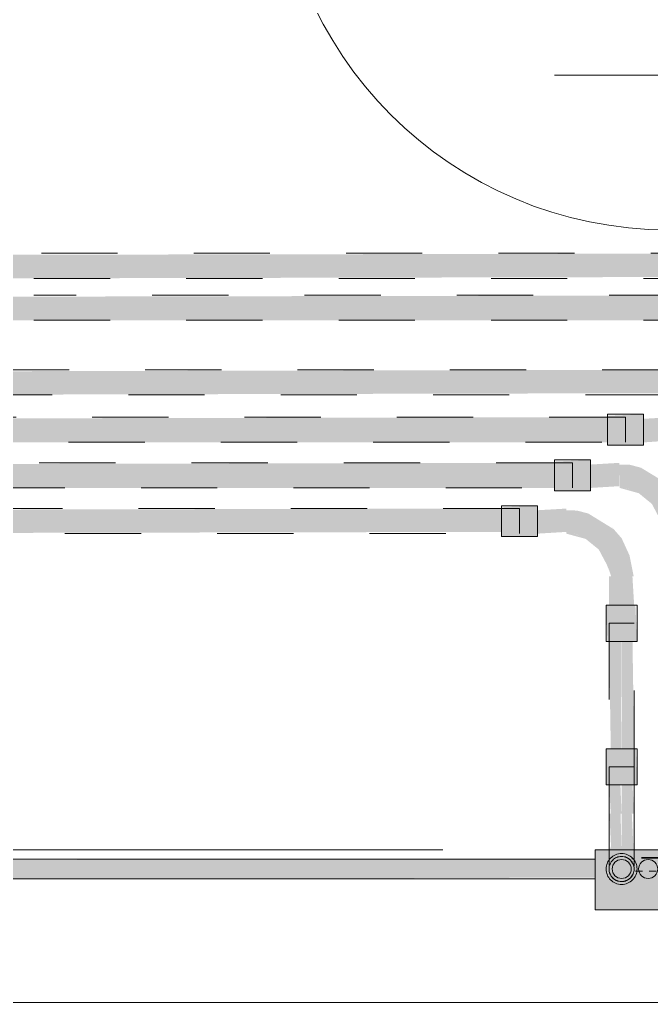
# Model space of a CAD drawing. Header units: metres. Extents: x -12 to 158, y -16 to 62.
# Drawn here: x 46.668 to 47.497, y 0 to 1.29 of the extents above; entities that cross this region are included whole.
import ezdxf

# ---------------------------------------------------------------- set-up
doc = ezdxf.new("R2010")
doc.units = ezdxf.units.M
doc.linetypes.add('Hidden', pattern=[0.007144, 0.004763, -0.002381])
doc.linetypes.add('Hidden 1_5', pattern=[0.0022, 0.0015, -0.0007])
for name, color, linetype, lineweight in [('A-DETL', 7, 'Continuous', 9), ('ARQ-PAR', 7, 'Continuous', 9), ('E-ELEC-EQPM', 7, 'Continuous', 35), ('E-POWR-CNDT', 7, 'Continuous', 18)]:
    doc.layers.add(name, color=color, linetype=linetype, lineweight=lineweight)
doc.layers.add('BASE ELETRICO__dwg', color=7, linetype='Continuous', lineweight=9, true_color=0x767676)

# ---------------------------------------------------------------- blocks, each defined once
blk = doc.blocks.new('BASE ELETRICO__dwg-8227098-PLANTA BAIXA - PLANTA GERAL')
at = {"color": 252, "lineweight": 9, "true_color": 0x8e8e8e}
blk.add_line((45.2826, 0.2), (45.9568, 0.2), dxfattribs=at)
at = {"layer": 'ARQ-PAR', "color": 252, "true_color": 0x8e8e8e}
blk.add_line((45.0908, 0.2), (45.9568, 0.2), dxfattribs=at)
at = {"layer": 'ARQ-PAR', "color": 252, "true_color": 0x8e8e8e, "flags": 128}
blk.add_lwpolyline([(45.1026, 0), (94.0326, 0), (94.0326, 45.6153), (90.7707, 50.0787), (86.6587, 54.2672), (76.7987, 61.1518), (52.9158, 61.1518), (52.9158, 59.3718)], dxfattribs=at)
blk = doc.blocks.new('Quadro de Distribuição - 18 ou 24 Disjuntores de embutir em PVC _4_ - Quadro de Distribuição - 18 ou 24 Disjuntores de embutir em PVC _4_-8314576-PLANTA BAIXA - PLANTA GERAL')
at = {"layer": 'E-ELEC-EQPM', "lineweight": 9, "true_color": 0xfbfbfb}
blk.add_hatch(color=7, dxfattribs=at).paths.add_polyline_path([(0.1179, -0.0787), (0.1565, -0.0787), (0.1565, 0), (-0.1565, 0), (-0.1565, -0.0787), (0.0488, -0.0787)])
at = {"layer": 'E-ELEC-EQPM', "lineweight": 9}
for p, q in [((-0.1565, -0.0787), (-0.1565, 0)), ((0.1565, 0), (-0.1565, 0)), ((0.1565, 0), (0.1565, -0.0787)), ((0.1565, -0.0787), (-0.1565, -0.0787))]:
    blk.add_line(p, q, dxfattribs=at)
for centre, start, end in [((-0.1217, -0.025), 360, 180), ((-0.0869, -0.025), 360, 180), ((-0.0522, -0.025), 360, 180), ((-0.0174, -0.025), 360, 180), ((0.0174, -0.025), 360, 180), ((0.0522, -0.025), 360, 180), ((0.0869, -0.025), 360, 180), ((0.1217, -0.025), 360, 180), ((-0.1217, -0.025), 180, 360), ((-0.0869, -0.025), 180, 360), ((-0.0522, -0.025), 180, 360), ((-0.0174, -0.025), 180, 360), ((0.0174, -0.025), 180, 360), ((0.0522, -0.025), 180, 360), ((0.0869, -0.025), 180, 360), ((0.1217, -0.025), 180, 360)]:
    blk.add_arc(centre, 0.0125, start, end, dxfattribs=at)
blk = doc.blocks.new('BEE - PVC Roscavel_Luva Para Conexão - BEE - PVC Roscavel_Luva Para Conexão-V50-PLANTA BAIXA - PLANTA GERAL')
at = {"layer": 'E-POWR-CNDT', "linetype": 'Hidden 1_5', "lineweight": 9, "true_color": 0x2c2c2c}
for points in [[(46.1714, 0.2854), (46.1916, 0.2854), (46.1916, 0.3329), (46.1714, 0.3329), (46.1714, 0.3091)], [(46.1954, 0.2854), (46.2119, 0.2854), (46.2104, 0.3329), (46.1916, 0.3329), (46.1916, 0.2854), (46.1952, 0.2854)]]:
    blk.add_hatch(color=250, dxfattribs=at).paths.add_polyline_path(points)
at = {"layer": 'E-POWR-CNDT', "lineweight": 9}
for p, q in [((46.1714, 0.3329), (46.1714, 0.2854)), ((46.1916, 0.3329), (46.1714, 0.3329)), ((46.2119, 0.3329), (46.1916, 0.3329)), ((46.2119, 0.2854), (46.2119, 0.3329)), ((46.1714, 0.2854), (46.1916, 0.2854)), ((46.1916, 0.2854), (46.2119, 0.2854))]:
    blk.add_line(p, q, dxfattribs=at)
blk = doc.blocks.new('BEE - PVC Roscavel_Luva Para Conexão - BEE - PVC Roscavel_Luva Para Conexão-V52-PLANTA BAIXA - PLANTA GERAL')
at = {"layer": 'E-POWR-CNDT', "linetype": 'Hidden 1_5', "lineweight": 9, "true_color": 0x2c2c2c}
blk.add_hatch(color=250, dxfattribs=at).paths.add_polyline_path([(46.0813, 0.6113), (46.0813, 0.6518), (46.0338, 0.6497), (46.0338, 0.6113), (46.0575, 0.6113)])
at = {"layer": 'E-POWR-CNDT', "lineweight": 9}
for p, q in [((46.0813, 0.6518), (46.0338, 0.6518)), ((46.0338, 0.6518), (46.0338, 0.6113)), ((46.0813, 0.6113), (46.0813, 0.6518)), ((46.0338, 0.6113), (46.0813, 0.6113))]:
    blk.add_line(p, q, dxfattribs=at)
blk = doc.blocks.new('BEE - PVC Roscavel_Luva Para Conexão - BEE - PVC Roscavel_Luva Para Conexão-V53-PLANTA BAIXA - PLANTA GERAL')
at = {"layer": 'E-POWR-CNDT', "linetype": 'Hidden 1_5', "lineweight": 9, "true_color": 0x2c2c2c}
blk.add_hatch(color=250, dxfattribs=at).paths.add_polyline_path([(46.1916, 0.4737), (46.2119, 0.4737), (46.2097, 0.5212), (46.1714, 0.5212), (46.1729, 0.4737), (46.1911, 0.4737)])
at = {"layer": 'E-POWR-CNDT', "lineweight": 9}
for p, q in [((46.1714, 0.5212), (46.1714, 0.4737)), ((46.2119, 0.5212), (46.1714, 0.5212)), ((46.2119, 0.4737), (46.2119, 0.5212)), ((46.1714, 0.4737), (46.2119, 0.4737))]:
    blk.add_line(p, q, dxfattribs=at)
blk = doc.blocks.new('IDR _Interruptor Diferencial Residual Tetrapolar - b_ IDR Tetrapolar 40A_ 30mA-1731869-PLANTA BAIXA - PLANTA GERAL')
at = {"layer": 'A-DETL', "linetype": 'Hidden 1_5'}
for p, q in [((0.0011, 0.0646), (0.0011, 0.062)), ((0.0166, 0.062), (0.0166, 0.0646)), ((-0.054, 0.062), (-0.054, 0.0606)), ((-0.054, 0.062), (-0.054, 0.0618)), ((-0.0417, 0.063), (-0.0386, 0.063)), ((-0.0386, 0.062), (-0.0417, 0.062)), ((-0.0398, 0.063), (-0.0407, 0.063)), ((-0.0407, 0.062), (-0.0398, 0.062)), ((-0.0387, 0.063), (-0.0394, 0.063)), ((-0.0394, 0.062), (-0.0387, 0.062)), ((-0.0382, 0.063), (-0.0387, 0.063)), ((-0.0387, 0.062), (-0.0382, 0.062)), ((-0.0377, 0.063), (-0.0382, 0.063)), ((-0.0382, 0.062), (-0.0377, 0.062)), ((-0.0379, 0.063), (-0.0347, 0.063)), ((-0.0347, 0.062), (-0.0379, 0.062)), ((-0.0378, 0.063), (-0.0346, 0.063)), ((-0.0346, 0.062), (-0.0378, 0.062)), ((-0.0369, 0.063), (-0.0377, 0.063)), ((-0.0377, 0.062), (-0.0369, 0.062)), ((-0.0369, 0.063), (-0.0356, 0.063)), ((-0.036, 0.063), (-0.0369, 0.063)), ((-0.0356, 0.062), (-0.0369, 0.062)), ((-0.0369, 0.062), (-0.036, 0.062)), ((-0.0356, 0.063), (-0.0365, 0.063)), ((-0.0365, 0.062), (-0.0356, 0.062)), ((-0.0359, 0.063), (-0.0364, 0.063)), ((-0.0364, 0.063), (-0.0361, 0.063)), ((-0.0361, 0.062), (-0.0364, 0.062)), ((-0.0364, 0.062), (-0.0359, 0.062)), ((-0.0361, 0.063), (-0.0352, 0.063)), ((-0.0352, 0.062), (-0.0361, 0.062)), ((-0.0347, 0.063), (-0.0357, 0.063)), ((-0.0357, 0.062), (-0.0347, 0.062)), ((-0.0356, 0.063), (-0.0342, 0.063)), ((-0.0349, 0.063), (-0.0356, 0.063)), ((-0.0342, 0.062), (-0.0356, 0.062)), ((-0.0356, 0.062), (-0.0349, 0.062)), ((-0.035, 0.063), (-0.0346, 0.063)), ((-0.0346, 0.062), (-0.035, 0.062)), ((-0.0343, 0.063), (-0.0349, 0.063)), ((-0.0349, 0.062), (-0.0343, 0.062)), ((-0.034, 0.063), (-0.0347, 0.063)), ((-0.0347, 0.062), (-0.034, 0.062)), ((-0.0338, 0.063), (-0.0343, 0.063)), ((-0.0343, 0.062), (-0.0338, 0.062)), ((-0.0339, 0.063), (-0.0335, 0.063)), ((-0.0339, 0.063), (-0.0307, 0.063)), ((-0.0335, 0.062), (-0.0339, 0.062)), ((-0.0307, 0.062), (-0.0339, 0.062)), ((-0.033, 0.063), (-0.0338, 0.063)), ((-0.0338, 0.062), (-0.033, 0.062)), ((-0.0328, 0.063), (-0.0329, 0.063)), ((-0.0329, 0.062), (-0.0328, 0.062)), ((-0.0317, 0.063), (-0.0327, 0.063)), ((-0.0327, 0.062), (-0.0317, 0.062)), ((-0.0322, 0.063), (-0.0304, 0.063)), ((-0.0304, 0.062), (-0.0322, 0.062)), ((-0.0306, 0.063), (-0.031, 0.063)), ((-0.031, 0.062), (-0.0306, 0.062)), ((-0.0304, 0.063), (-0.0299, 0.063)), ((-0.0301, 0.063), (-0.0304, 0.063)), ((-0.0304, 0.063), (-0.0302, 0.063)), ((-0.0299, 0.062), (-0.0304, 0.062)), ((-0.0302, 0.062), (-0.0304, 0.062)), ((-0.0304, 0.062), (-0.0301, 0.062)), ((-0.0302, 0.063), (-0.0297, 0.063)), ((-0.0297, 0.062), (-0.0302, 0.062)), ((-0.0292, 0.063), (-0.0301, 0.063)), ((-0.0301, 0.062), (-0.0292, 0.062)), ((-0.0297, 0.063), (-0.0289, 0.063)), ((-0.0289, 0.062), (-0.0297, 0.062)), ((-0.0294, 0.063), (-0.0296, 0.063)), ((-0.0296, 0.062), (-0.0294, 0.062)), ((-0.0289, 0.063), (-0.0293, 0.063)), ((-0.0293, 0.063), (-0.0289, 0.063)), ((-0.0289, 0.062), (-0.0293, 0.062)), ((-0.0293, 0.062), (-0.0289, 0.062)), ((-0.0287, 0.063), (-0.0289, 0.063)), ((-0.0289, 0.063), (-0.0286, 0.063)), ((-0.0286, 0.062), (-0.0289, 0.062)), ((-0.0289, 0.062), (-0.0287, 0.062)), ((-0.0281, 0.063), (-0.0287, 0.063)), ((-0.0287, 0.062), (-0.0281, 0.062)), ((-0.0286, 0.063), (-0.0276, 0.063)), ((-0.0274, 0.063), (-0.0286, 0.063)), ((-0.0276, 0.062), (-0.0286, 0.062)), ((-0.0286, 0.062), (-0.0274, 0.062)), ((-0.0274, 0.063), (-0.0281, 0.063)), ((-0.0281, 0.062), (-0.0274, 0.062)), ((-0.028, 0.063), (-0.0273, 0.063)), ((-0.0273, 0.062), (-0.028, 0.062)), ((-0.0275, 0.063), (-0.0279, 0.063)), ((-0.0279, 0.063), (-0.0277, 0.063)), ((-0.0277, 0.062), (-0.0279, 0.062)), ((-0.0279, 0.062), (-0.0275, 0.062)), ((-0.0277, 0.063), (-0.0271, 0.063)), ((-0.0271, 0.062), (-0.0277, 0.062)), ((-0.0265, 0.063), (-0.0275, 0.063)), ((-0.0275, 0.062), (-0.0265, 0.062)), ((-0.0273, 0.063), (-0.0274, 0.063)), ((-0.0274, 0.062), (-0.0273, 0.062)), ((-0.0271, 0.063), (-0.0264, 0.063)), ((-0.0264, 0.062), (-0.0271, 0.062)), ((-0.0261, 0.063), (-0.0266, 0.063)), ((-0.0266, 0.063), (-0.0261, 0.063)), ((-0.0261, 0.062), (-0.0266, 0.062)), ((-0.0266, 0.062), (-0.0261, 0.062)), ((-0.0263, 0.063), (-0.0254, 0.063)), ((-0.0254, 0.062), (-0.0263, 0.062)), ((-0.0251, 0.063), (-0.0259, 0.063)), ((-0.0259, 0.062), (-0.0251, 0.062)), ((-0.0254, 0.063), (-0.0251, 0.063)), ((-0.0251, 0.062), (-0.0254, 0.062)), ((-0.0249, 0.063), (-0.0252, 0.063)), ((-0.0252, 0.063), (-0.025, 0.063)), ((-0.025, 0.062), (-0.0252, 0.062)), ((-0.0252, 0.062), (-0.0249, 0.062)), ((-0.025, 0.063), (-0.0245, 0.063)), ((-0.0245, 0.062), (-0.025, 0.062)), ((-0.024, 0.063), (-0.0249, 0.063)), ((-0.0249, 0.062), (-0.024, 0.062)), ((-0.0245, 0.063), (-0.0238, 0.063)), ((-0.0238, 0.062), (-0.0245, 0.062)), ((-0.0238, 0.063), (-0.0242, 0.063)), ((-0.0242, 0.063), (-0.0237, 0.063)), ((-0.0237, 0.062), (-0.0242, 0.062)), ((-0.0242, 0.062), (-0.0238, 0.062)), ((-0.0232, 0.063), (-0.0224, 0.063)), ((-0.0224, 0.062), (-0.0232, 0.062)), ((-0.0224, 0.063), (-0.0185, 0.063)), ((-0.0185, 0.062), (-0.0224, 0.062)), ((-0.0198, 0.063), (-0.0222, 0.063)), ((-0.0222, 0.062), (-0.0198, 0.062)), ((-0.021, 0.063), (-0.0215, 0.063)), ((-0.0215, 0.063), (-0.021, 0.063)), ((-0.021, 0.062), (-0.0215, 0.062)), ((-0.0215, 0.062), (-0.021, 0.062)), ((-0.0212, 0.063), (-0.0203, 0.063)), ((-0.0203, 0.062), (-0.0212, 0.062)), ((-0.02, 0.063), (-0.0208, 0.063)), ((-0.0208, 0.062), (-0.02, 0.062)), ((-0.0203, 0.063), (-0.02, 0.063)), ((-0.02, 0.062), (-0.0203, 0.062)), ((-0.0184, 0.063), (-0.0192, 0.063)), ((-0.0192, 0.063), (-0.0188, 0.063)), ((-0.0188, 0.062), (-0.0192, 0.062)), ((-0.0192, 0.062), (-0.0184, 0.062)), ((-0.0185, 0.063), (-0.0188, 0.063)), ((-0.0188, 0.063), (-0.0185, 0.063)), ((-0.0185, 0.062), (-0.0188, 0.062)), ((-0.0188, 0.062), (-0.0185, 0.062)), ((-0.0177, 0.063), (-0.0185, 0.063)), ((-0.0185, 0.063), (-0.0177, 0.063)), ((-0.0177, 0.062), (-0.0185, 0.062)), ((-0.0185, 0.062), (-0.0177, 0.062)), ((-0.0177, 0.063), (-0.0182, 0.063)), ((-0.0182, 0.063), (-0.0177, 0.063)), ((-0.0177, 0.062), (-0.0182, 0.062)), ((-0.0182, 0.062), (-0.0177, 0.062)), ((-0.0174, 0.063), (-0.0178, 0.063)), ((-0.0178, 0.063), (-0.0173, 0.063)), ((-0.0173, 0.062), (-0.0178, 0.062)), ((-0.0178, 0.062), (-0.0174, 0.062)), ((-0.016, 0.063), (-0.0166, 0.063)), ((-0.0166, 0.062), (-0.016, 0.062)), ((-0.0151, 0.063), (-0.0156, 0.063)), ((-0.0156, 0.062), (-0.0151, 0.062)), ((-0.0155, 0.063), (-0.015, 0.063)), ((-0.015, 0.062), (-0.0155, 0.062)), ((-0.0149, 0.063), (-0.0141, 0.063)), ((-0.0141, 0.062), (-0.0149, 0.062)), ((-0.014, 0.063), (-0.0148, 0.063)), ((-0.0148, 0.062), (-0.014, 0.062)), ((0.018, 0.0618), (0.018, 0.062)), ((0.018, 0.0606), (0.018, 0.062)), ((-0.0495, 0.045), (-0.045, 0.045)), ((-0.0485, 0.045), (-0.045, 0.045)), ((-0.045, 0.045), (-0.0405, 0.045)), ((-0.045, 0.045), (-0.0415, 0.045)), ((-0.0315, 0.045), (-0.027, 0.045)), ((-0.0305, 0.045), (-0.027, 0.045)), ((-0.027, 0.045), (-0.0225, 0.045)), ((-0.027, 0.045), (-0.0235, 0.045)), ((-0.0135, 0.045), (-0.009, 0.045)), ((-0.0125, 0.045), (-0.009, 0.045)), ((-0.009, 0.045), (-0.0045, 0.045)), ((-0.009, 0.045), (-0.0055, 0.045)), ((0.0045, 0.045), (0.009, 0.045)), ((0.0055, 0.045), (0.009, 0.045)), ((0.009, 0.045), (0.0135, 0.045)), ((0.009, 0.045), (0.0125, 0.045))]:
    blk.add_line(p, q, dxfattribs=at)
blk = doc.blocks.new('BEE - PVC Roscavel_Curvas - BEE - PVC Roscavel_Curvas-V85-PLANTA BAIXA - PLANTA GERAL')
at = {"layer": 'E-POWR-CNDT', "linetype": 'Hidden 1_5', "lineweight": 9, "true_color": 0x2c2c2c}
for points in [[(46.1916, 0.2476), (46.19, 0.2854), (46.1752, 0.2854), (46.1774, 0.2476), (46.1902, 0.2476)], [(46.1952, 0.2476), (46.2081, 0.2476), (46.2059, 0.2854), (46.1916, 0.2854), (46.1916, 0.2476), (46.1946, 0.2476)], [(46.176, 0.2), (46.1916, 0.2008), (46.1902, 0.2476), (46.1757, 0.2476), (46.1777, 0.2049)], [(46.1953, 0.2), (46.2072, 0.2001), (46.205, 0.2476), (46.1916, 0.2476), (46.1916, 0.2), (46.1952, 0.2)]]:
    blk.add_hatch(color=250, dxfattribs=at).paths.add_polyline_path(points)
at = {"layer": 'A-DETL', "linetype": 'Hidden 1_5'}
for p, q in [((46.1916, 0.3091), (46.1752, 0.3091)), ((46.2081, 0.3091), (46.1916, 0.3091))]:
    blk.add_line(p, q, dxfattribs=at)
at = {"layer": 'A-DETL', "linetype": 'Hidden 1_5', "flags": 128}
for points in [[(46.1752, 0.1797), (46.1752, 0.1807), (46.1752, 0.1819), (46.1752, 0.1832), (46.1752, 0.1846), (46.1752, 0.1861), (46.1752, 0.1877), (46.1752, 0.1894), (46.1752, 0.1911), (46.1752, 0.193), (46.1752, 0.195), (46.1752, 0.197), (46.1752, 0.1991)], [(46.2081, 0.1997), (46.2081, 0.1976), (46.2081, 0.1955), (46.2081, 0.1935), (46.2081, 0.1916), (46.2081, 0.1898), (46.2081, 0.1881), (46.2081, 0.1865), (46.2081, 0.185), (46.2081, 0.1836), (46.2081, 0.1823), (46.2081, 0.181), (46.2081, 0.1799), (46.2081, 0.1789)], [(46.1752, 0.1751), (46.1752, 0.1752), (46.1752, 0.1755), (46.1752, 0.1759), (46.1752, 0.1764), (46.1752, 0.1771)], [(46.1778, 0.1661), (46.1774, 0.1667), (46.1771, 0.1672), (46.1768, 0.1678), (46.1765, 0.1684), (46.1763, 0.169), (46.1761, 0.1697), (46.1759, 0.1703), (46.1757, 0.1709), (46.1755, 0.1716), (46.1754, 0.1722), (46.1753, 0.1729), (46.1752, 0.1735), (46.1752, 0.1742), (46.1752, 0.1748)], [(46.2081, 0.1743), (46.208, 0.1737), (46.208, 0.173), (46.2079, 0.1724), (46.2077, 0.1717), (46.2076, 0.1711), (46.2074, 0.1705), (46.2072, 0.1698), (46.207, 0.1692), (46.2068, 0.1686), (46.2065, 0.168), (46.2062, 0.1674), (46.2059, 0.1668), (46.2056, 0.1663), (46.2052, 0.1657), (46.2048, 0.1652), (46.2044, 0.1647), (46.204, 0.1642)], [(46.2081, 0.1773), (46.2081, 0.1766), (46.2081, 0.1761), (46.2081, 0.1756), (46.2081, 0.1753), (46.2081, 0.1751), (46.2081, 0.175)], [(46.1865, 0.1594), (46.1858, 0.1596), (46.1852, 0.1598), (46.1846, 0.1601), (46.184, 0.1604), (46.1835, 0.1607), (46.1829, 0.1611), (46.1823, 0.1614), (46.1818, 0.1618), (46.1813, 0.1622), (46.1808, 0.1626), (46.1803, 0.1631), (46.1798, 0.1635), (46.1794, 0.164), (46.1789, 0.1645), (46.1785, 0.165), (46.1781, 0.1656)], [(46.2021, 0.1623), (46.2016, 0.1619), (46.2011, 0.1615), (46.2005, 0.1612), (46.2, 0.1608), (46.1994, 0.1605), (46.1988, 0.1602), (46.1982, 0.1599), (46.1976, 0.1597), (46.197, 0.1594), (46.1963, 0.1592), (46.1957, 0.1591), (46.1951, 0.1589), (46.1944, 0.1588), (46.1938, 0.1587), (46.1931, 0.1586)]]:
    blk.add_lwpolyline(points, dxfattribs=at)
at = {"layer": 'A-DETL', "linetype": 'Hidden 1_5'}
for radius, start, end in [(0.0165, 90, 270), (0.0164, 270, 90)]:
    blk.add_arc((46.1916, 0.175), radius, start, end, dxfattribs=at)
at = {"layer": 'E-POWR-CNDT', "lineweight": 9}
for p, q in [((46.1752, 0.3091), (46.1752, 0.2476)), ((46.2081, 0.2476), (46.2081, 0.3091))]:
    blk.add_line(p, q, dxfattribs=at)
at = {"layer": 'E-POWR-CNDT', "lineweight": 9, "flags": 128}
for points in [[(46.1752, 0.1991), (46.1752, 0.2013), (46.1752, 0.2036), (46.1752, 0.206), (46.1752, 0.2084), (46.1752, 0.2108), (46.1752, 0.2134), (46.1752, 0.216), (46.1752, 0.2186), (46.1752, 0.2213), (46.1752, 0.224), (46.1752, 0.2268), (46.1752, 0.2296), (46.1752, 0.2324), (46.1752, 0.2353), (46.1752, 0.2381), (46.1752, 0.241), (46.1752, 0.2439), (46.1752, 0.2468), (46.1752, 0.2476)], [(46.2081, 0.2476), (46.2081, 0.2447), (46.2081, 0.2418), (46.2081, 0.2389), (46.2081, 0.236), (46.2081, 0.2332), (46.2081, 0.2303), (46.2081, 0.2275), (46.2081, 0.2248), (46.2081, 0.222), (46.2081, 0.2193), (46.2081, 0.2167), (46.2081, 0.2141), (46.2081, 0.2115), (46.2081, 0.209), (46.2081, 0.2066), (46.2081, 0.2042), (46.2081, 0.2019), (46.2081, 0.1997)]]:
    blk.add_lwpolyline(points, dxfattribs=at)
blk = doc.blocks.new('BEE - PVC Roscavel_Luva Para Conexão - BEE - PVC Roscavel_Luva Para Conexão-V86-PLANTA BAIXA - PLANTA GERAL')
at = {"layer": 'A-DETL', "linetype": 'Hidden 1_5'}
for radius, start, end in [(0.0203, 360, 180), (0.0165, 0, 180), (0.0203, 180, 360), (0.0165, 180, 0)]:
    blk.add_arc((0, 0), radius, start, end, dxfattribs=at)
blk = doc.blocks.new('BEE - PVC Roscavel_Curvas - BEE - PVC Roscavel_Curvas-V51-PLANTA BAIXA - PLANTA GERAL')
at = {"layer": 'E-POWR-CNDT', "linetype": 'Hidden 1_5', "lineweight": 9, "true_color": 0x2c2c2c}
for points in [[(-0.0165, 0.1103), (-0.0142, 0.0726), (0.0164, 0.0726), (0.0142, 0.1103), (-0.0161, 0.1103)], [(-0.1104, 0.0164), (-0.1104, -0.0165), (-0.0726, -0.0142), (-0.0726, 0.0164)]]:
    blk.add_hatch(color=250, dxfattribs=at).paths.add_polyline_path(points)
h = blk.add_hatch(color=250, dxfattribs=at)
h.paths.add_polyline_path([(-0.0105, 0.0105), (-0.0009, 0.0213), (-0.0104, 0.0107)])
h.paths.add_polyline_path([(-0.0726, 0.0037), (-0.0726, -0.0159), (-0.0451, -0.0104), (-0.0226, -0.0001), (-0.0105, 0.0105), (0.0099, 0.0437), (0.0138, 0.0584), (0.0142, 0.0726), (-0.0142, 0.0726), (-0.0165, 0.0726), (-0.0234, 0.0471), (-0.0374, 0.0299), (-0.0568, 0.0196), (-0.065, 0.0162), (-0.0726, 0.0137), (-0.0726, 0.0043)])
h.paths.add_polyline_path([(-0.0185, 0.0561), (-0.0161, 0.0645), (-0.0184, 0.0568)])
at = {"layer": 'A-DETL', "linetype": 'Hidden 1_5'}
for p, q in [((-0.0159, 0.1341), (-0.0165, 0.1341)), ((0.0142, 0.1341), (0.0082, 0.1341)), ((0.0164, 0.1341), (0.0159, 0.1341)), ((-0.1341, 0.0164), (-0.1341, 0.0159)), ((-0.1341, 0.0142), (-0.1341, 0.0082)), ((-0.1341, 0.0043), (-0.1341, -0.0043)), ((-0.1341, -0.0082), (-0.1341, -0.0142)), ((-0.1341, -0.0159), (-0.1341, -0.0165))]:
    blk.add_line(p, q, dxfattribs=at)
blk = doc.blocks.new('BEE - PVC Roscavel_Curvas - BEE - PVC Roscavel_Curvas-V57-PLANTA BAIXA - PLANTA GERAL')
at = {"layer": 'E-POWR-CNDT', "linetype": 'Hidden 1_5', "lineweight": 9, "true_color": 0x2c2c2c}
for points in [[(-0.0165, 0.1103), (-0.0142, 0.0726), (0.0164, 0.0726), (0.0142, 0.1103), (-0.0161, 0.1103)], [(-0.1103, 0.0121), (-0.1103, -0.0165), (-0.0726, -0.0142), (-0.0726, 0.0164), (-0.1103, 0.0142), (-0.1103, 0.0132)]]:
    blk.add_hatch(color=250, dxfattribs=at).paths.add_polyline_path(points)
h = blk.add_hatch(color=250, dxfattribs=at)
h.paths.add_polyline_path([(-0.0105, 0.0105), (-0.0009, 0.0213), (-0.0104, 0.0107)])
h.paths.add_polyline_path([(-0.0726, 0.0164), (-0.0726, 0.0142), (-0.0726, -0.0159), (-0.0484, -0.0116), (-0.0226, -0.0001), (-0.0105, 0.0105), (0.01, 0.0441), (0.0138, 0.0584), (0.0142, 0.0726), (-0.0143, 0.0721), (-0.0165, 0.0721), (-0.0234, 0.0471), (-0.0374, 0.0299), (-0.0568, 0.0196), (-0.0608, 0.0188)])
h.paths.add_polyline_path([(-0.0185, 0.0561), (-0.0161, 0.0654), (-0.0184, 0.0568)])
at = {"layer": 'A-DETL', "linetype": 'Hidden 1_5'}
for p, q in [((-0.0159, 0.1341), (-0.0165, 0.1341)), ((-0.0082, 0.1341), (-0.0142, 0.1341)), ((0.0043, 0.1341), (-0.0043, 0.1341)), ((0.0142, 0.1341), (0.0082, 0.1341)), ((0.0164, 0.1341), (0.0159, 0.1341)), ((-0.1341, 0.0164), (-0.1341, 0.0159)), ((-0.1341, 0.0142), (-0.1341, 0.0082)), ((-0.1341, 0.0043), (-0.1341, -0.0043)), ((-0.1341, -0.0082), (-0.1341, -0.0142)), ((-0.1341, -0.0159), (-0.1341, -0.0165))]:
    blk.add_line(p, q, dxfattribs=at)
blk = doc.blocks.new('BEE - PVC Roscavel_Curvas - BEE - PVC Roscavel_Curvas-V61-PLANTA BAIXA - PLANTA GERAL')
at = {"layer": 'E-POWR-CNDT', "linetype": 'Hidden 1_5', "lineweight": 9, "true_color": 0x2c2c2c}
for points in [[(-0.0165, 0.1067), (-0.0142, 0.0726), (0.0164, 0.0726), (0.0142, 0.1103), (-0.0165, 0.1103)], [(-0.1104, 0.0164), (-0.1104, -0.0165), (-0.0726, -0.0142), (-0.0726, 0.0164)]]:
    blk.add_hatch(color=250, dxfattribs=at).paths.add_polyline_path(points)
h = blk.add_hatch(color=250, dxfattribs=at)
h.paths.add_polyline_path([(-0.0105, 0.0105), (-0.0009, 0.0213), (-0.0104, 0.0107)])
h.paths.add_polyline_path([(-0.0726, 0.0082), (-0.0726, -0.0159), (-0.0451, -0.0104), (-0.0226, -0.0001), (-0.0105, 0.0105), (0.0099, 0.0437), (0.0138, 0.0584), (0.0142, 0.0726), (-0.0142, 0.0726), (-0.0165, 0.0726), (-0.0234, 0.0471), (-0.0374, 0.0299), (-0.0568, 0.0196), (-0.065, 0.0162), (-0.0726, 0.0139), (-0.0726, 0.0089)])
h.paths.add_polyline_path([(-0.0185, 0.0561), (-0.0161, 0.0645), (-0.0184, 0.0568)])
at = {"layer": 'A-DETL', "linetype": 'Hidden 1_5'}
for p, q in [((-0.0159, 0.1341), (-0.0165, 0.1341)), ((-0.0082, 0.1341), (-0.0142, 0.1341)), ((0.0043, 0.1341), (-0.0043, 0.1341)), ((0.0142, 0.1341), (0.0082, 0.1341)), ((0.0164, 0.1341), (0.0159, 0.1341)), ((-0.1341, 0.0164), (-0.1341, 0.0159)), ((-0.1341, 0.0142), (-0.1341, 0.0082)), ((-0.1341, 0.0043), (-0.1341, -0.0043)), ((-0.1341, -0.0082), (-0.1341, -0.0142)), ((-0.1341, -0.0159), (-0.1341, -0.0165))]:
    blk.add_line(p, q, dxfattribs=at)
at = {"layer": 'E-POWR-CNDT', "lineweight": 9, "flags": 128}
blk.add_lwpolyline([(-0.0063, 0.0132), (-0.004, 0.0159), (-0.0018, 0.0187), (0.0003, 0.0215), (0.0023, 0.0245), (0.0042, 0.0275), (0.0059, 0.0306), (0.0076, 0.0338), (0.009, 0.037), (0.0104, 0.0403), (0.0116, 0.0437), (0.0127, 0.0471), (0.0137, 0.0505), (0.0145, 0.054), (0.0152, 0.0575), (0.0157, 0.061), (0.0161, 0.0645), (0.0163, 0.0681), (0.0164, 0.0716), (0.0164, 0.0726)], dxfattribs=at)

msp = doc.modelspace()

# ---------------------------------------------------------------- hatches: boundary and pattern name
at = {"layer": 'E-POWR-CNDT', "true_color": 0x353535}
for points in [[(47.7727, 0.9666), (47.7727, 0.983), (46.4867, 0.9808), (46.4867, 0.9666), (47.7668, 0.9666)], [(46.6619, 0.9501), (47.7727, 0.9524), (47.7727, 0.9666), (46.4867, 0.9666), (46.4867, 0.9501)], [(47.7182, 0.9116), (47.7182, 0.928), (46.4867, 0.9258), (46.4867, 0.9116), (47.6287, 0.9116)], [(47.6287, 0.8951), (47.7182, 0.8974), (47.7182, 0.9116), (46.4867, 0.9116), (46.4867, 0.8951), (47.5327, 0.8951)], [(47.2143, 0.8136), (47.5089, 0.8137), (47.5089, 0.8301), (46.4343, 0.8278), (46.4343, 0.8136), (46.9381, 0.8136)], [(46.4867, 0.7972), (47.5089, 0.7994), (47.5089, 0.8136), (46.4343, 0.8135), (46.4343, 0.7972), (46.4617, 0.7972)], [(47.4394, 0.7516), (47.4394, 0.768), (46.3558, 0.7658), (46.3558, 0.7516), (47.3525, 0.7516)], [(47.4394, 0.7351), (47.4394, 0.7516), (46.3558, 0.7515), (46.3558, 0.7351), (47.3936, 0.7351)], [(47.324, 0.6916), (47.3698, 0.6917), (47.3698, 0.708), (46.251, 0.7058), (46.251, 0.6916), (47.2143, 0.6916)], [(47.3698, 0.6751), (47.3698, 0.6916), (46.251, 0.6915), (46.251, 0.6751), (47.3525, 0.6751)], [(47.3003, 0.6316), (47.3003, 0.648), (46.151, 0.6458), (46.151, 0.6316), (47.2143, 0.6316)], [(46.151, 0.6151), (47.3003, 0.6174), (47.3003, 0.6316), (46.151, 0.6315), (46.151, 0.6152)], [(47.4544, 0.3329), (47.4581, 0.3329), (47.4576, 0.4737), (47.4417, 0.4737), (47.4439, 0.3329), (47.4539, 0.3329)], [(47.4746, 0.3329), (47.4724, 0.4737), (47.4581, 0.4737), (47.4587, 0.3329), (47.4745, 0.3329)], [(47.4234, 0.175), (47.4234, 0.188), (46.1634, 0.1862), (46.1634, 0.175), (47.2143, 0.175)], [(46.9381, 0.1621), (47.4234, 0.1638), (47.4234, 0.175), (46.1634, 0.175), (46.1634, 0.1621), (46.3857, 0.1621)]]:
    msp.add_hatch(color=250, dxfattribs=at).paths.add_polyline_path(points)

# ---------------------------------------------------------------- linework, layer by layer
at = {"layer": 'A-DETL', "color": 3, "true_color": 0x00ff00}
msp.add_line((47.3699, 1.2166), (47.6699, 1.2166), dxfattribs=at)
at = {"layer": 'A-DETL', "color": 1, "linetype": 'Hidden', "lineweight": 18, "true_color": 0xff0000}
for p, q in [((47.4631, 0.7351), (47.4631, 0.768)), ((47.3936, 0.6751), (47.3936, 0.708)), ((47.324, 0.6151), (47.324, 0.648)), ((47.4746, 0.4975), (47.4417, 0.4975)), ((47.4417, 0.3091), (47.4746, 0.3091))]:
    msp.add_line(p, q, dxfattribs=at)
at = {"layer": 'A-DETL', "color": 3, "true_color": 0x00ff00}
msp.add_circle((47.5199, 1.5295), 0.5157, dxfattribs=at)
at = {"layer": 'E-POWR-CNDT', "color": 1, "linetype": 'Hidden', "true_color": 0xff0000}
for p, q in [((47.7964, 0.983), (46.6867, 0.983)), ((46.6867, 0.9501), (47.7964, 0.9501)), ((47.7419, 0.928), (46.6867, 0.928)), ((46.6867, 0.8951), (47.7419, 0.8951)), ((47.5327, 0.8301), (46.4106, 0.8301)), ((46.4106, 0.7972), (47.5327, 0.7972)), ((47.4631, 0.768), (46.3321, 0.768)), ((46.3321, 0.7351), (47.4631, 0.7351)), ((47.3936, 0.708), (46.2272, 0.708)), ((46.2272, 0.6751), (47.3936, 0.6751)), ((47.324, 0.648), (46.1272, 0.648)), ((46.1272, 0.6151), (47.324, 0.6151)), ((47.4417, 0.4975), (47.4417, 0.3091)), ((47.4746, 0.3091), (47.4746, 0.4975))]:
    msp.add_line(p, q, dxfattribs=at)
at = {"layer": 'E-POWR-CNDT', "lineweight": 9}
for p, q in [((47.4234, 0.188), (46.1634, 0.188)), ((46.1634, 0.1621), (47.4234, 0.1621))]:
    msp.add_line(p, q, dxfattribs=at)

# ---------------------------------------------------------------- block references
at = {"layer": 'A-DETL', "linetype": 'Hidden 1_5'}
for name, p, rotation in [('BEE - PVC Roscavel_Curvas - BEE - PVC Roscavel_Curvas-V61-PLANTA BAIXA - PLANTA GERAL', (47.5972, 0.7516), 90), ('BEE - PVC Roscavel_Curvas - BEE - PVC Roscavel_Curvas-V57-PLANTA BAIXA - PLANTA GERAL', (47.5277, 0.6916), 90), ('BEE - PVC Roscavel_Curvas - BEE - PVC Roscavel_Curvas-V51-PLANTA BAIXA - PLANTA GERAL', (47.4581, 0.6316), 90), ('BEE - PVC Roscavel_Luva Para Conexão - BEE - PVC Roscavel_Luva Para Conexão-V86-PLANTA BAIXA - PLANTA GERAL', (47.4581, 0.175), 270)]:
    msp.add_blockref(name, p, dxfattribs=dict(at, rotation=rotation))
for name, p in [('BEE - PVC Roscavel_Curvas - BEE - PVC Roscavel_Curvas-V85-PLANTA BAIXA - PLANTA GERAL', (1.2665, 0)), ('IDR _Interruptor Diferencial Residual Tetrapolar - b_ IDR Tetrapolar 40A_ 30mA-1731869-PLANTA BAIXA - PLANTA GERAL', (47.5259, 0.1273))]:
    msp.add_blockref(name, p, dxfattribs=at)
at = {"layer": 'BASE ELETRICO__dwg', "color": 252, "true_color": 0x8e8e8e}
msp.add_blockref('BASE ELETRICO__dwg-8227098-PLANTA BAIXA - PLANTA GERAL', (1.2665, 0), dxfattribs=at)
at = {"layer": 'E-ELEC-EQPM', "lineweight": 9}
msp.add_blockref('Quadro de Distribuição - 18 ou 24 Disjuntores de embutir em PVC _4_ - Quadro de Distribuição - 18 ou 24 Disjuntores de embutir em PVC _4_-8314576-PLANTA BAIXA - PLANTA GERAL', (47.5799, 0.2), dxfattribs=at)
at = {"layer": 'E-POWR-CNDT'}
for name, p in [('BEE - PVC Roscavel_Luva Para Conexão - BEE - PVC Roscavel_Luva Para Conexão-V52-PLANTA BAIXA - PLANTA GERAL', (1.4056, 0.12)), ('BEE - PVC Roscavel_Luva Para Conexão - BEE - PVC Roscavel_Luva Para Conexão-V52-PLANTA BAIXA - PLANTA GERAL', (1.3361, 0.06)), ('BEE - PVC Roscavel_Luva Para Conexão - BEE - PVC Roscavel_Luva Para Conexão-V52-PLANTA BAIXA - PLANTA GERAL', (1.2665, 0)), ('BEE - PVC Roscavel_Luva Para Conexão - BEE - PVC Roscavel_Luva Para Conexão-V53-PLANTA BAIXA - PLANTA GERAL', (1.2665, 0)), ('BEE - PVC Roscavel_Luva Para Conexão - BEE - PVC Roscavel_Luva Para Conexão-V50-PLANTA BAIXA - PLANTA GERAL', (1.2665, 0))]:
    msp.add_blockref(name, p, dxfattribs=at)

doc.saveas('drawing.dxf')
